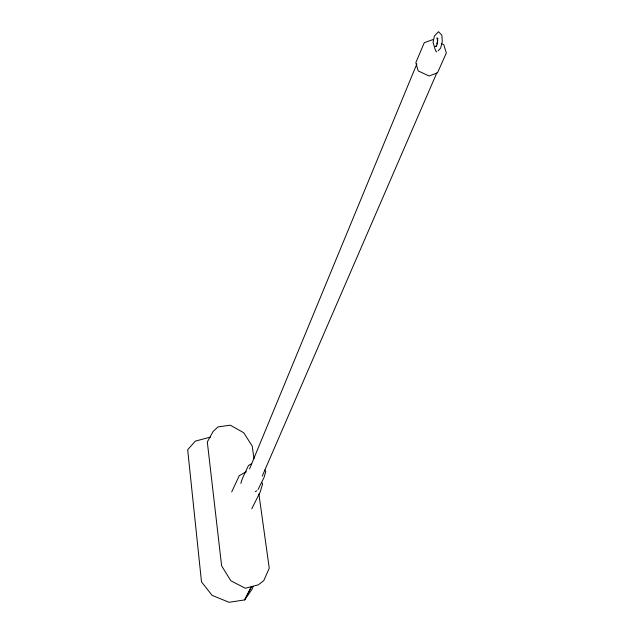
<?xml version="1.0" encoding="UTF-8"?>
<svg xmlns="http://www.w3.org/2000/svg" width="634" height="634" viewBox="0 0 634 634"><rect width="100%" height="100%" fill="white"/><g stroke="black" fill="none" stroke-linecap="round" stroke-linejoin="round"><path stroke-width="0.95" d="M436.921 43.944L437.729 39.609M240.825 483.433L242.402 478.416L248.48 465.491L251.69 463.716M253.109 586.553L252.063 589.232L244.645 599.915L229.064 602.3L212.113 595.374L201.493 581.861L187.672 449.775L195.28 441.129L210.504 437.095M249.519 468.962L416.895 63.836M262.222 476.158L436.778 72.989M231.711 491.929L239.28 475.659L246.388 471.712M258.078 489.464L263.998 477.545L265.781 471.625L264.79 469.929M251.761 508.817L260.202 491.984L262.627 483.924L261.683 482.315M251.143 586.918L244.645 599.915L251.761 586.426M438.102 50.839L440.662 48.041L442.27 41.456L441.85 35.179L438.466 31.7L434.464 35.932L433.022 42.312L435.518 50.569L436.604 51.98M255.28 491.667L256.865 490.764M432.824 39.617L424.281 42.668L415.833 62.687L418.186 70.913L429.083 76.009L437.508 72.823L446.328 52.955L443.792 44.737L441.256 43.556M436.604 46.242L435.225 46.591L436.913 45.172L437.722 40.814L436.826 37.889L438.039 38.516M253.996 458.77L252.221 446.067L243.678 432.705L230.316 425.192L217.977 426.912L213.04 431.588L207.31 441.969L221.631 565.861L230.847 580.784L245.334 588.249L258.276 584.849L263.768 580.657L269.244 568.191L258.894 493.941"/></g></svg>
